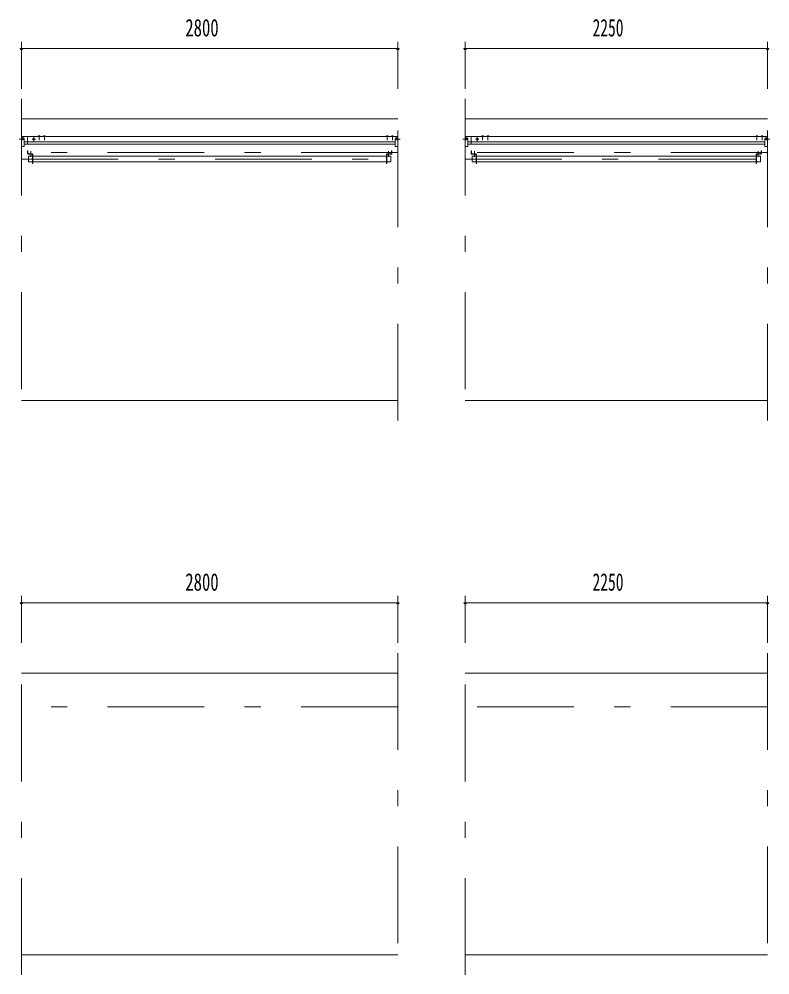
# Model space of a CAD drawing. Units: millimetres, scale not verified. Extents: x -26655 to 26659, y -10500 to 10500.
# Drawn here: x -15185 to -9600, y -7705 to -592 of the extents above; entities that cross this region are included whole.
import ezdxf
from ezdxf.enums import TextEntityAlignment as Align

# ---------------------------------------------------------------- set-up
doc = ezdxf.new("R2010")
doc.units = ezdxf.units.MM
doc.header["$LTSCALE"] = 60
doc.linetypes.add('USER3', pattern=[24, 12, -5, 2, -5])
for name, color, linetype, lineweight in [('0-2_1-05BOLD', 7, 'Continuous', 18), ('0-3_1-25CENTER', 3, 'USER3', 18), ('0-5_1-55DIM', 3, 'Continuous', 18)]:
    doc.layers.add(name, color=color, linetype=linetype, lineweight=lineweight)
doc.styles.add('ＭＳ ゴシック', font='')
doc.styles.get('ＭＳ ゴシック').set_extended_font_data('MS Gothic')

msp = doc.modelspace()

# ---------------------------------------------------------------- linework, layer by layer
at = {"layer": '0-2_1-05BOLD'}
for p, q in [((-15167.91, -1335.33), (-12367.91, -1335.33)), ((-11867.91, -1335.33), (-9617.91, -1335.33)), ((-15167.91, -1475.28), (-15152.9, -1475.28)), ((-15162.91, -1488.67), (-15167.91, -1491.55)), ((-12367.91, -1465.78), (-15163.62, -1465.78)), ((-15163.1, -1481.78), (-15159.41, -1481.78)), ((-15159.41, -1489.78), (-15163.1, -1489.78)), ((-15122.91, -1523.38), (-15122.91, -1465.78)), ((-15122.91, -1467.38), (-15121.91, -1467.38)), ((-15121.91, -1465.78), (-15121.91, -1523.38)), ((-15040.29, -1464.18), (-15040.29, -1460.68)), ((-15034.52, -1460.68), (-15034.52, -1464.18)), ((-15003.66, -1464.18), (-15003.66, -1465.78)), ((-15000.29, -1464.18), (-15000.29, -1460.68)), ((-14994.52, -1460.68), (-14994.52, -1464.18)), ((-12453.66, -1464.18), (-12453.66, -1465.78)), ((-12450.29, -1464.18), (-12450.29, -1460.68)), ((-12444.52, -1460.68), (-12444.52, -1464.18)), ((-12441.63, -1464.18), (-12441.63, -1460.68)), ((-12410.29, -1464.18), (-12410.29, -1460.68)), ((-12404.52, -1460.68), (-12404.52, -1464.18)), ((-12401.63, -1460.68), (-12401.63, -1464.18)), ((-12401.15, -1464.18), (-12401.15, -1465.78)), ((-12387.91, -1540.78), (-12387.91, -1480.28)), ((-12382.91, -1475.28), (-12367.91, -1475.28)), ((-12376.41, -1481.78), (-12372.71, -1481.78)), ((-12372.71, -1489.78), (-12376.41, -1489.78)), ((-11867.91, -1475.28), (-11852.91, -1475.28)), ((-11862.91, -1488.67), (-11867.91, -1491.55)), ((-9617.91, -1465.78), (-11863.62, -1465.78)), ((-11863.11, -1481.78), (-11859.41, -1481.78)), ((-11859.41, -1489.78), (-11863.11, -1489.78)), ((-11822.91, -1523.38), (-11822.91, -1465.78)), ((-11822.91, -1467.38), (-11821.91, -1467.38)), ((-11821.91, -1465.78), (-11821.91, -1523.38)), ((-11740.29, -1464.18), (-11740.29, -1460.68)), ((-11734.52, -1460.68), (-11734.52, -1464.18)), ((-11703.66, -1464.18), (-11703.66, -1465.78)), ((-11700.3, -1464.18), (-11700.3, -1460.68)), ((-11694.52, -1460.68), (-11694.52, -1464.18)), ((-9703.66, -1464.18), (-9703.66, -1465.78)), ((-9700.29, -1464.18), (-9700.29, -1460.68)), ((-9694.52, -1460.68), (-9694.52, -1464.18)), ((-9691.63, -1464.18), (-9691.63, -1460.68)), ((-9660.29, -1464.18), (-9660.29, -1460.68)), ((-9654.52, -1460.68), (-9654.52, -1464.18)), ((-9651.63, -1460.68), (-9651.63, -1464.18)), ((-9651.16, -1464.18), (-9651.16, -1465.78)), ((-9637.91, -1540.78), (-9637.91, -1480.28)), ((-9632.91, -1475.28), (-9617.91, -1475.28)), ((-9626.41, -1481.78), (-9622.71, -1481.78)), ((-9622.71, -1489.78), (-9626.41, -1489.78)), ((-12387.91, -1505.78), (-15147.9, -1505.78)), ((-15147.9, -1523.38), (-12387.91, -1523.38)), ((-15122.91, -1502.38), (-15121.91, -1502.38)), ((-12387.91, -1540.78), (-12367.91, -1540.78)), ((-9637.91, -1505.78), (-11847.91, -1505.78)), ((-11847.91, -1523.38), (-9637.91, -1523.38)), ((-11822.91, -1502.38), (-11821.91, -1502.38)), ((-9637.91, -1540.78), (-9617.91, -1540.78)), ((-15088.56, -1595.33), (-15118.16, -1595.33)), ((-15118.16, -1598.53), (-15088.56, -1598.53)), ((-15083.36, -1613.13), (-12452.46, -1613.13)), ((-12447.26, -1595.33), (-12417.66, -1595.33)), ((-12417.66, -1598.53), (-12447.26, -1598.53)), ((-11788.56, -1595.33), (-11818.16, -1595.33)), ((-11818.16, -1598.53), (-11788.56, -1598.53)), ((-9702.46, -1613.13), (-11783.36, -1613.13)), ((-9670.41, -1613.13), (-9699.26, -1613.13)), ((-9667.66, -1595.33), (-9697.26, -1595.33)), ((-9697.26, -1598.53), (-9667.66, -1598.53)), ((-12452.46, -1655.83), (-15083.36, -1655.83)), ((-11783.36, -1655.83), (-9702.46, -1655.83)), ((-15167.91, -3430.33), (-12367.91, -3430.33)), ((-11867.91, -3430.33), (-9617.91, -3430.33)), ((-15167.91, -5460.33), (-12367.91, -5460.33)), ((-11867.91, -5460.33), (-9617.91, -5460.33)), ((-12367.91, -7555.33), (-15167.91, -7555.33)), ((-9617.91, -7555.33), (-11867.91, -7555.33))]:
    msp.add_line(p, q, dxfattribs=at)
for points in [[(-15147.9, -1480.28), (-15147.9, -1540.78), (-15167.91, -1540.78)], [(-15162.91, -1488.67), (-15162.91, -1482.89), (-15167.9, -1480)], [(-15043.66, -1465.78), (-15043.66, -1464.18), (-15031.16, -1464.18), (-15031.16, -1465.78)], [(-15031.63, -1464.18), (-15031.63, -1460.68), (-15032.51, -1460.18), (-15042.31, -1460.18), (-15043.18, -1460.68), (-15043.18, -1464.18)], [(-15003.66, -1464.18), (-14991.16, -1464.18), (-14991.16, -1465.78)], [(-14991.63, -1464.18), (-14991.63, -1460.68), (-14992.51, -1460.18), (-15002.3, -1460.18), (-15003.18, -1460.68), (-15003.18, -1464.18)], [(-12453.66, -1464.18), (-12441.16, -1464.18), (-12441.16, -1465.78)], [(-12441.63, -1460.68), (-12442.51, -1460.18), (-12452.31, -1460.18), (-12453.18, -1460.68), (-12453.18, -1464.18)], [(-12401.15, -1464.18), (-12413.66, -1464.18), (-12413.66, -1465.78)], [(-12413.18, -1464.18), (-12413.18, -1460.68), (-12412.31, -1460.18), (-12402.51, -1460.18), (-12401.63, -1460.68)], [(-12367.91, -1480), (-12372.91, -1482.89), (-12372.91, -1488.67), (-12367.91, -1491.55)], [(-11862.91, -1488.67), (-11862.91, -1482.89), (-11867.91, -1480)], [(-11847.91, -1480.28), (-11847.91, -1540.78), (-11867.91, -1540.78)], [(-11743.66, -1465.78), (-11743.66, -1464.18), (-11731.16, -1464.18), (-11731.16, -1465.78)], [(-11731.63, -1464.18), (-11731.63, -1460.68), (-11732.51, -1460.18), (-11742.31, -1460.18), (-11743.18, -1460.68), (-11743.18, -1464.18)], [(-11703.66, -1464.18), (-11691.16, -1464.18), (-11691.16, -1465.78)], [(-11691.63, -1464.18), (-11691.63, -1460.68), (-11692.51, -1460.18), (-11702.31, -1460.18), (-11703.18, -1460.68), (-11703.18, -1464.18)], [(-9703.66, -1464.18), (-9691.16, -1464.18), (-9691.16, -1465.78)], [(-9691.63, -1460.68), (-9692.51, -1460.18), (-9702.31, -1460.18), (-9703.18, -1460.68), (-9703.18, -1464.18)], [(-9651.16, -1464.18), (-9663.66, -1464.18), (-9663.66, -1465.78)], [(-9663.18, -1464.18), (-9663.18, -1460.68), (-9662.31, -1460.18), (-9652.51, -1460.18), (-9651.63, -1460.68)], [(-9617.91, -1480), (-9622.91, -1482.89), (-9622.91, -1488.67), (-9617.91, -1491.55)], [(-15120.16, -1593.33), (-15120.16, -1573.33), (-15123.36, -1573.33), (-15123.36, -1593.33)], [(-15086.56, -1655.83), (-15115.41, -1655.83), (-15115.41, -1613.13), (-15086.56, -1613.13)], [(-15086.56, -1600.53), (-15086.56, -1666.33), (-15083.36, -1666.33), (-15083.36, -1600.53)], [(-12449.26, -1600.53), (-12449.26, -1666.33), (-12452.46, -1666.33), (-12452.46, -1600.53)], [(-12449.26, -1613.13), (-12420.41, -1613.13), (-12420.41, -1655.83), (-12449.26, -1655.83)], [(-12415.66, -1593.33), (-12415.66, -1573.33), (-12412.46, -1573.33), (-12412.46, -1593.33)], [(-11820.16, -1593.33), (-11820.16, -1573.33), (-11823.36, -1573.33), (-11823.36, -1593.33)], [(-11786.56, -1613.13), (-11815.41, -1613.13), (-11815.41, -1655.83), (-11786.56, -1655.83)], [(-11786.56, -1600.53), (-11786.56, -1666.33), (-11783.36, -1666.33), (-11783.36, -1600.53)], [(-9699.26, -1600.53), (-9699.26, -1666.33), (-9702.46, -1666.33), (-9702.46, -1600.53)], [(-9699.26, -1655.83), (-9670.41, -1655.83), (-9670.41, -1613.13)], [(-9662.46, -1593.33), (-9662.46, -1573.33), (-9665.66, -1573.33), (-9665.66, -1593.33)]]:
    msp.add_lwpolyline(points, dxfattribs=at)
for points in [[(-15081.91, -1488.67), (-15076.91, -1491.55), (-15071.91, -1488.67), (-15071.91, -1482.89), (-15076.91, -1480), (-15081.91, -1482.89)], [(-11781.91, -1488.67), (-11776.91, -1491.55), (-11771.91, -1488.67), (-11771.91, -1482.89), (-11776.91, -1480), (-11781.91, -1482.89)]]:
    msp.add_lwpolyline(points, close=True, dxfattribs=at)
for centre, radius in [((-15076.91, -1485.78), 6.25), ((-15076.91, -1485.78), 4.9), ((-11776.91, -1485.78), 6.25), ((-11776.91, -1485.78), 4.9)]:
    msp.add_circle(centre, radius, dxfattribs=at)
for centre, radius, start, end in [((-15167.91, -1485.78), 6.25, 270, 90), ((-15167.91, -1485.78), 4.9, 270, 90), ((-15159.41, -1485.78), 4, 270, 90), ((-15152.9, -1480.28), 5, 0, 90), ((-15041.74, -1462.49), 2.32, 51.45377, 90), ((-15037.41, -1468.69), 8.51, 70.16867, 109.82912), ((-15033.08, -1462.5), 2.32, 90, 128.53143), ((-15001.74, -1462.49), 2.32, 51.45377, 90), ((-14997.41, -1468.69), 8.51, 70.16867, 109.82912), ((-14993.08, -1462.5), 2.32, 90, 128.53143), ((-12451.73, -1462.49), 2.32, 51.45377, 90), ((-12447.41, -1468.69), 8.51, 70.16867, 109.82912), ((-12443.08, -1462.5), 2.32, 90, 128.53143), ((-12411.74, -1462.49), 2.32, 51.45377, 90), ((-12407.41, -1468.69), 8.51, 70.16867, 109.82912), ((-12403.08, -1462.5), 2.32, 90, 128.53143), ((-12382.91, -1480.28), 5, 90, 180), ((-12376.41, -1485.78), 4, 90, 270), ((-12367.91, -1485.78), 6.25, 90, 270), ((-12367.91, -1485.78), 4.9, 90, 270), ((-11867.91, -1485.78), 6.25, 270, 90), ((-11867.91, -1485.78), 4.9, 270, 90), ((-11859.41, -1485.78), 4, 270, 90), ((-11852.91, -1480.28), 5, 0, 90), ((-11741.74, -1462.49), 2.32, 51.45377, 90), ((-11737.41, -1468.69), 8.51, 70.16867, 109.82912), ((-11733.08, -1462.5), 2.32, 90, 128.53143), ((-11701.74, -1462.49), 2.32, 51.45377, 90), ((-11697.41, -1468.69), 8.51, 70.16867, 109.82912), ((-11693.08, -1462.5), 2.32, 90, 128.53143), ((-9701.74, -1462.49), 2.32, 51.45377, 90), ((-9697.41, -1468.69), 8.51, 70.16867, 109.82912), ((-9693.08, -1462.5), 2.32, 90, 128.53143), ((-9661.74, -1462.49), 2.32, 51.45377, 90), ((-9657.41, -1468.69), 8.51, 70.16867, 109.82912), ((-9653.08, -1462.5), 2.32, 90, 128.53143), ((-9632.91, -1480.28), 5, 90, 180), ((-9626.41, -1485.78), 4, 90, 270), ((-9617.91, -1485.78), 6.25, 90, 270), ((-9617.91, -1485.78), 4.9, 90, 270), ((-15118.16, -1593.33), 5.2, 180, 270), ((-15118.16, -1593.33), 2, 180, 270), ((-15088.56, -1600.53), 5.2, 0, 90), ((-15088.56, -1600.53), 2, 0, 90), ((-12447.26, -1600.53), 5.2, 90, 180), ((-12447.26, -1600.53), 2, 90, 180), ((-12417.66, -1593.33), 2, 270, 0), ((-12417.66, -1593.33), 5.2, 270, 0), ((-11818.16, -1593.33), 5.2, 180, 270), ((-11818.16, -1593.33), 2, 180, 270), ((-11788.56, -1600.53), 5.2, 0, 90), ((-11788.56, -1600.53), 2, 0, 90), ((-9697.26, -1600.53), 5.2, 90, 180), ((-9697.26, -1600.53), 2, 90, 180), ((-9667.66, -1593.33), 2, 270, 0), ((-9667.66, -1593.33), 5.2, 270, 0)]:
    msp.add_arc(centre, radius, start, end, dxfattribs=at)
at = {"layer": '0-3_1-25CENTER'}
for p, q in [((-15167.91, -1185.33), (-15167.91, -3580.33)), ((-12367.91, -3580.33), (-12367.91, -1185.33)), ((-11867.91, -1185.33), (-11867.91, -3580.33)), ((-9617.91, -3580.33), (-9617.91, -1185.33)), ((-15150.41, -1485.78), (-15185.41, -1485.78)), ((-15089.41, -1485.78), (-15064.4, -1485.78)), ((-15076.91, -1505.78), (-15076.91, -1465.78)), ((-15037.41, -1492.64), (-15037.41, -1457.76)), ((-14997.41, -1457.76), (-14997.41, -1492.64)), ((-12447.41, -1492.64), (-12447.41, -1457.76)), ((-12407.41, -1457.76), (-12407.41, -1492.64)), ((-12385.41, -1485.78), (-12350.41, -1485.78)), ((-11850.41, -1485.78), (-11885.41, -1485.78)), ((-11764.41, -1485.78), (-11789.41, -1485.78)), ((-11776.91, -1505.78), (-11776.91, -1465.78)), ((-11737.41, -1492.64), (-11737.41, -1457.76)), ((-11697.41, -1457.76), (-11697.41, -1492.64)), ((-9697.41, -1492.64), (-9697.41, -1457.76)), ((-9657.41, -1457.76), (-9657.41, -1492.64)), ((-9635.41, -1485.78), (-9600.41, -1485.78)), ((-12367.91, -1585.33), (-15167.91, -1585.33)), ((-15167.91, -1634.48), (-12367.91, -1634.48)), ((-15098.36, -1576.33), (-15098.36, -1618.13)), ((-12437.46, -1576.33), (-12437.46, -1618.13)), ((-9617.91, -1585.33), (-11867.91, -1585.33)), ((-11867.91, -1634.48), (-9617.91, -1634.48)), ((-11798.36, -1576.33), (-11798.36, -1618.13)), ((-9687.46, -1576.33), (-9687.46, -1618.13)), ((-15167.91, -7705.33), (-15167.91, -5310.33)), ((-12367.91, -5310.33), (-12367.91, -7705.33)), ((-11867.91, -7705.33), (-11867.91, -5310.33)), ((-9617.91, -5310.33), (-9617.91, -7705.33)), ((-12367.91, -5710.33), (-15167.91, -5710.33)), ((-9617.91, -5710.33), (-11867.91, -5710.33))]:
    msp.add_line(p, q, dxfattribs=at)
at = {"layer": '0-5_1-55DIM'}
for p, q in [((-15167.91, -760.33), (-15167.91, -1110.33)), ((-12367.91, -1110.33), (-12367.91, -760.33)), ((-11867.91, -760.33), (-11867.91, -1110.33)), ((-9617.91, -1110.33), (-9617.91, -760.33)), ((-15157.91, -810.33), (-15177.91, -810.33)), ((-15167.91, -810.33), (-12367.91, -810.33)), ((-12367.91, -810.33), (-15167.91, -810.33)), ((-12357.91, -810.33), (-12377.91, -810.33)), ((-11857.91, -810.33), (-11877.91, -810.33)), ((-11867.91, -810.33), (-9617.91, -810.33)), ((-9617.91, -810.33), (-11867.91, -810.33)), ((-9607.91, -810.33), (-9627.91, -810.33)), ((-15167.91, -5235.33), (-15167.91, -4885.33)), ((-12367.91, -4885.33), (-12367.91, -5235.33)), ((-11867.91, -5235.33), (-11867.91, -4885.33)), ((-9617.91, -4885.33), (-9617.91, -5235.33)), ((-15157.91, -4935.33), (-15177.91, -4935.33)), ((-15167.91, -4935.33), (-12367.91, -4935.33)), ((-15167.91, -4935.33), (-12367.91, -4935.33)), ((-12357.91, -4935.33), (-12377.91, -4935.33)), ((-11857.91, -4935.33), (-11877.91, -4935.33)), ((-11867.91, -4935.33), (-9617.91, -4935.33)), ((-11867.91, -4935.33), (-9617.91, -4935.33)), ((-9607.91, -4935.33), (-9627.91, -4935.33))]:
    msp.add_line(p, q, dxfattribs=at)
for centre in [(-15167.91, -810.33), (-12367.91, -810.33), (-11867.91, -810.33), (-9617.91, -810.33), (-15167.91, -4935.33), (-12367.91, -4935.33), (-11867.91, -4935.33), (-9617.91, -4935.33)]:
    msp.add_arc(centre, 10, 180, 0, dxfattribs=at)

# ---------------------------------------------------------------- texts
at = {"layer": '0-5_1-55DIM', "color": 7, "style": 'ＭＳ ゴシック'}
for s, width, p in [('2800', 0.7, (-13949.18, -760.33)), ('2250', 0.65, (-10919.59, -760.33)), ('2800', 0.7, (-13949.18, -4885.33)), ('2250', 0.65, (-10919.59, -4885.33))]:
    msp.add_text(s, height=130.2, dxfattribs=dict(at, width=width)).set_placement(p, align=Align.BOTTOM_LEFT)

doc.saveas('drawing.dxf')
